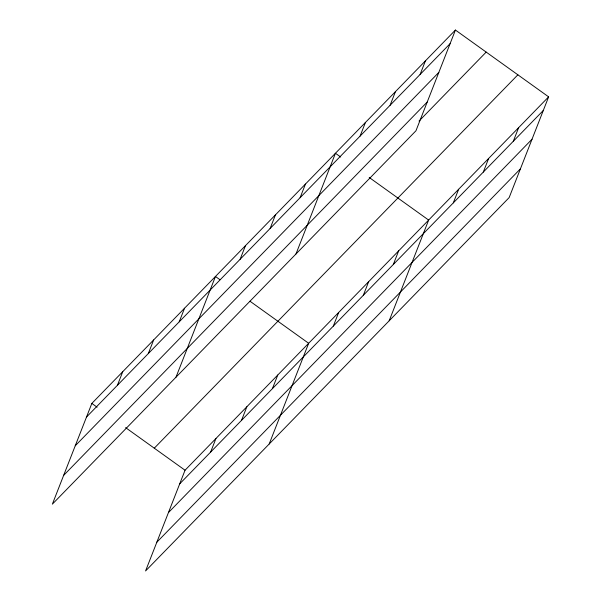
<?xml version="1.0" encoding="UTF-8"?>
<svg xmlns="http://www.w3.org/2000/svg" width="601" height="601" viewBox="0 0 601 601"><rect width="100%" height="100%" fill="white"/><g stroke="black" fill="none" stroke-linecap="round" stroke-linejoin="round"><path stroke-width="0.9" d="M455.43 30.05L91.84 403.421L52.37 504.141L415.96 130.77L455.43 30.05L548.63 96.859L509.16 197.579L145.57 570.95L185.04 470.23L548.63 96.859M117.413 385.301L122.747 371.688M148.312 353.561L153.646 339.948M179.218 321.828L184.552 308.215M175.988 377.195L215.459 276.475L219.958 279.705M240.122 259.286L245.456 245.674M270.119 228.485L275.453 214.873M300.117 197.676L305.451 184.064M210.613 452.11L215.947 438.497M295.977 253.983L335.448 153.263L340.699 157.026M241.519 420.369L246.853 406.757M360.104 136.074L365.438 122.461M272.426 388.629L277.76 375.024M390.102 105.265L395.435 91.66M269.188 444.004L308.659 343.284L249.986 301.229M420.099 74.464L425.433 60.851M333.322 326.095L338.656 312.482M363.32 295.286L368.653 281.681M393.317 264.485L398.651 250.872M389.178 320.791L428.648 220.071L369.217 177.475M453.312 202.883L458.646 189.27M483.309 172.074L488.643 158.461M513.299 141.273L518.633 127.66M86.506 417.034L450.096 43.663M75.238 445.784L438.828 72.405M63.631 475.399L427.221 102.02M419.025 121.071L486.186 52.099M154.284 448.188L517.874 74.809M179.707 483.843L543.296 110.471M168.438 512.585L532.035 139.214M156.831 542.207L520.428 168.828M91.84 403.421L97.092 407.185M125.617 427.634L185.04 470.23"/></g></svg>
